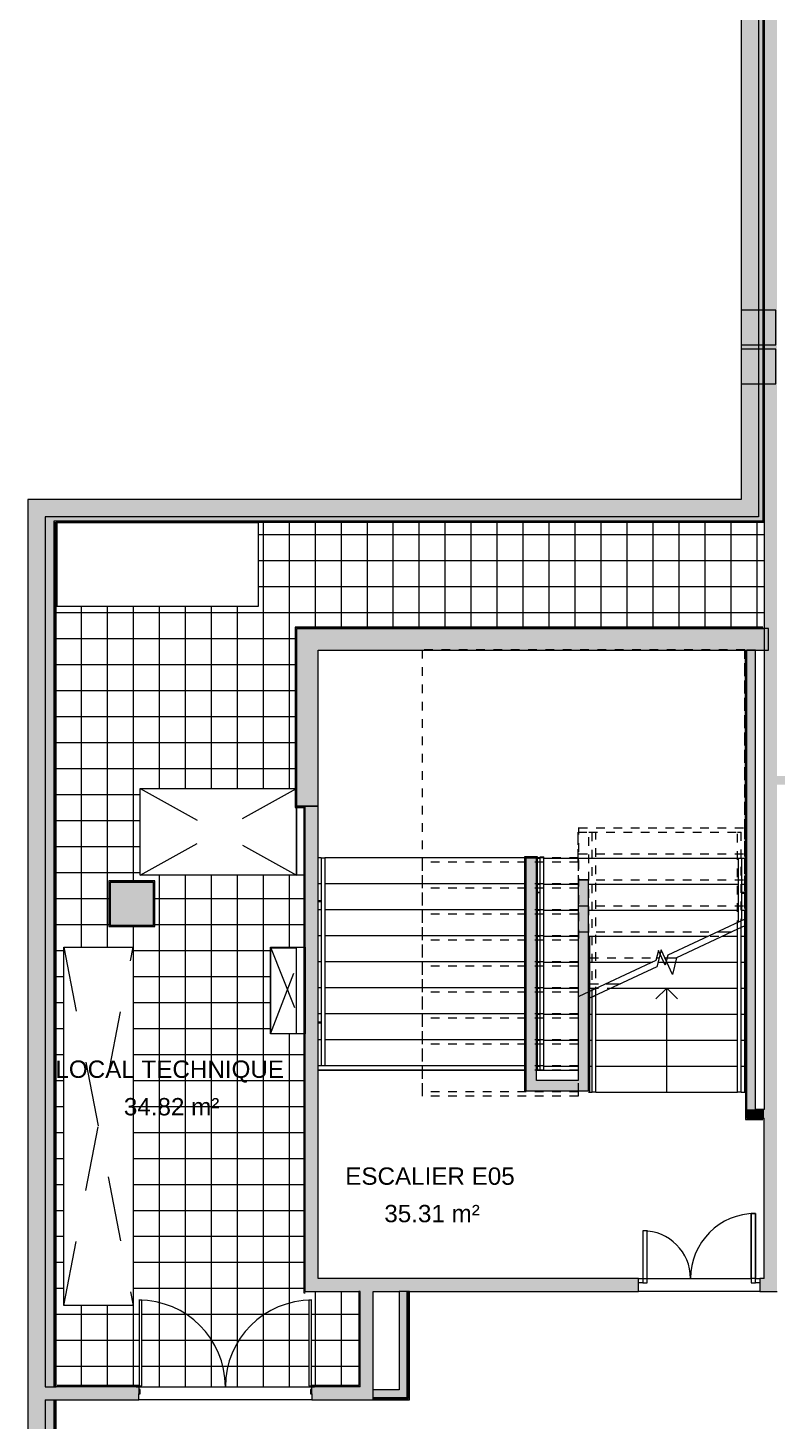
# Model space of a CAD drawing. Header units: metres. Extents: x -227.9 to -140, y 38 to 92.1.
# Drawn here: x -227.72 to -219.07, y 51.87 to 67.95 of the extents above; entities that cross this region are included whole.
import ezdxf

# ---------------------------------------------------------------- set-up
doc = ezdxf.new("R2010")
doc.units = ezdxf.units.M
for name, pattern in [('JIS_02_0.7', [1.35, 0.75, -0.6]), ('Overhead', [0.003969, 0.002381, -0.001587]), ('Overhead_2_', [0.003969, 0.002381, -0.001587])]:
    doc.linetypes.add(name, pattern=pattern)
for name, color, linetype, lineweight in [('A-AREA-IDEN', 7, 'Continuous', 9), ('A-DETL-THIN', 7, 'Continuous', 5), ('A-DOOR', 7, 'Continuous', 5), ('A-FLOR', 7, 'Continuous', 5), ('A-FLOR-HRAL', 7, 'Continuous', 5), ('A-FLOR-HRAL-MBND', 7, 'Overhead', 5), ('A-FLOR-PATT', 7, 'Continuous', 5), ('A-WALL', 7, 'Continuous', 5), ('A-WALL-PATT', 7, 'Continuous', 13), ('I-WALL', 7, 'Continuous', 5), ('S-COLS', 7, 'Continuous', 5), ('S-STRS', 7, 'Continuous', 5), ('S-STRS-ANNO', 7, 'Continuous', 5), ('S-STRS-MBND', 7, 'Overhead', 5)]:
    doc.layers.add(name, color=color, linetype=linetype, lineweight=lineweight)
doc.layers.add('A-DETL', color=94, linetype='Continuous', lineweight=5, true_color=0x00a600)
doc.layers.add('A-DETL-MBND', color=9, linetype='Continuous', lineweight=5, true_color=0xc0c0c0)
doc.styles.add('Arial_1', font='arial.ttf', dxfattribs={"height": 0.2})

msp = doc.modelspace()

# ---------------------------------------------------------------- hatches: boundary and pattern name
at = {"layer": 'A-WALL', "true_color": 0xaaaaaa}
for points in [[(-219.486, 62.504), (-219.286, 62.504), (-219.286, 89.74), (-219.486, 89.74), (-219.486, 62.785)], [(-219.236, 62.304), (-219.236, 89.74), (-219.286, 89.74), (-219.286, 62.304)], [(-219.223, 62.254), (-219.223, 89.74), (-219.236, 89.74), (-219.236, 62.254)], [(-220.253, 62.304), (-219.286, 62.304), (-219.286, 62.504), (-227.719, 62.504), (-227.719, 62.304), (-221.898, 62.304)], [(-227.519, 40.47), (-227.519, 62.304), (-227.719, 62.304), (-227.719, 40.47)], [(-220.253, 62.254), (-219.236, 62.254), (-219.236, 62.304), (-227.519, 62.304), (-227.519, 62.254), (-221.898, 62.254)], [(-219.223, 62.241), (-219.223, 62.254), (-227.419, 62.254), (-227.419, 62.241), (-220.253, 62.241)]]:
    msp.add_hatch(color=253, dxfattribs=at).paths.add_polyline_path(points)
h = msp.add_hatch(color=253, dxfattribs=at)
h.paths.add_polyline_path([(-227.419, 40.47), (-227.419, 50.014), (-227.519, 50.014), (-227.519, 40.47)])
h.paths.add_polyline_path([(-227.419, 50.114), (-227.419, 52.114), (-227.519, 52.114), (-227.519, 50.114)])
h.paths.add_polyline_path([(-227.419, 52.264), (-227.419, 62.254), (-227.519, 62.254), (-227.519, 52.264)])
h = msp.add_hatch(color=253, dxfattribs=at)
h.paths.add_polyline_path([(-227.406, 40.47), (-227.406, 49.964), (-227.419, 49.964), (-227.419, 40.47)])
h.paths.add_polyline_path([(-227.419, 50.114), (-227.406, 50.114), (-227.406, 52.114), (-227.419, 52.114), (-227.419, 52.069)])
h.paths.add_polyline_path([(-227.406, 52.264), (-227.406, 62.241), (-227.419, 62.241), (-227.419, 52.264)])
h = msp.add_hatch(color=253, dxfattribs=at)
h.paths.add_polyline_path([(-227.393, 40.47), (-227.393, 49.951), (-227.406, 49.951), (-227.406, 40.47)])
h.paths.add_polyline_path([(-227.406, 50.114), (-227.393, 50.114), (-227.393, 52.114), (-227.406, 52.114), (-227.406, 52.069)])
h.paths.add_polyline_path([(-227.393, 52.264), (-227.393, 62.241), (-227.406, 62.241), (-227.406, 52.264)])
at = {"layer": 'A-WALL-PATT', "lineweight": 5, "true_color": 0xaaaaaa}
for points in [[(-219.219, 61.014), (-219.219, 61.028), (-224.633, 61.028), (-224.633, 61.014), (-220.253, 61.014)], [(-224.633, 58.95), (-224.619, 58.95), (-224.619, 61.014), (-224.633, 61.014), (-224.633, 60.642)], [(-224.619, 58.964), (-224.369, 58.964), (-224.369, 61.014), (-224.619, 61.014), (-224.619, 60.642)], [(-219.169, 60.764), (-219.169, 61.014), (-224.369, 61.014), (-224.369, 60.764), (-220.253, 60.764)], [(-224.619, 58.95), (-224.519, 58.95), (-224.519, 58.964), (-224.619, 58.964)], [(-224.519, 53.35), (-224.519, 58.95), (-224.533, 58.949), (-224.533, 53.35)], [(-226.783, 58.089), (-226.255, 58.089), (-226.255, 58.103), (-226.783, 58.103)], [(-226.769, 57.575), (-226.769, 58.089), (-226.783, 58.089), (-226.783, 57.575)], [(-226.255, 57.575), (-226.255, 58.089), (-226.269, 58.089), (-226.269, 57.575)], [(-226.269, 57.575), (-226.269, 57.589), (-226.769, 57.589), (-226.769, 57.575)], [(-223.884, 52.278), (-223.884, 53.364), (-223.898, 53.364), (-223.898, 52.278)]]:
    msp.add_hatch(color=253, dxfattribs=at).paths.add_polyline_path(points)
h = msp.add_hatch(color=253, dxfattribs=at)
h.paths.add_polyline_path([(-227.379, 52.264), (-226.469, 52.264), (-226.469, 52.276), (-226.44, 52.276), (-226.44, 52.278), (-227.379, 52.278)])
h.paths.add_polyline_path([(-223.884, 52.264), (-223.884, 52.278), (-224.438, 52.278), (-224.438, 52.276), (-224.409, 52.276), (-224.409, 52.264), (-224.365, 52.264)])
at = {"layer": 'I-WALL', "true_color": 0xaaaaaa}
for points in [[(-219.069, 53.514), (-219.069, 71.664), (-219.219, 71.664), (-219.219, 53.514)], [(-219.233, 61.028), (-219.234, 61.029), (-220.253, 61.028)], [(-224.634, 58.95), (-224.633, 58.95), (-224.634, 60.642)], [(-219.419, 55.464), (-219.319, 55.464), (-219.319, 60.764), (-219.419, 60.764), (-219.419, 56.355)], [(-224.519, 53.514), (-224.369, 53.514), (-224.369, 58.964), (-224.519, 58.964), (-224.519, 54.212)], [(-221.849, 58.364), (-221.849, 58.379), (-221.984, 58.379), (-221.984, 58.364), (-221.898, 58.364)], [(-221.834, 55.933), (-221.834, 58.379), (-221.849, 58.379), (-221.849, 55.933)], [(-221.969, 55.679), (-221.969, 58.364), (-221.984, 58.364), (-221.984, 55.679)], [(-221.849, 55.679), (-221.849, 58.364), (-221.969, 58.364), (-221.969, 55.679), (-221.898, 55.679)], [(-221.365, 55.679), (-221.245, 55.679), (-221.245, 58.114), (-221.365, 58.114), (-221.365, 55.799)], [(-226.784, 57.575), (-226.783, 57.575), (-226.784, 57.963)], [(-226.255, 57.575), (-226.254, 57.575), (-226.255, 57.963)], [(-221.23, 55.664), (-221.23, 57.459), (-221.245, 57.459), (-221.245, 55.664)], [(-219.419, 55.349), (-219.419, 57.459), (-219.434, 57.459), (-219.434, 55.349)], [(-221.365, 55.679), (-221.365, 55.799), (-221.849, 55.799), (-221.849, 55.679)], [(-219.219, 55.364), (-219.219, 55.464), (-219.419, 55.464), (-219.419, 55.364)], [(-219.234, 55.349), (-219.219, 55.349), (-219.219, 55.364), (-219.419, 55.364), (-219.419, 55.349)], [(-223.884, 53.364), (-223.244, 53.364), (-223.244, 53.514), (-224.519, 53.514), (-224.519, 53.364), (-223.898, 53.364)], [(-223.734, 52.264), (-223.734, 53.364), (-223.884, 53.364), (-223.884, 52.264)], [(-223.341, 52.14), (-223.341, 53.364), (-223.431, 53.364), (-223.431, 52.14)], [(-223.328, 52.127), (-223.328, 53.364), (-223.341, 53.364), (-223.341, 52.127)], [(-223.315, 52.114), (-223.315, 53.364), (-223.328, 53.364), (-223.328, 52.114)], [(-223.899, 52.279), (-223.898, 52.279), (-223.899, 53.14)], [(-223.543, 52.14), (-223.431, 52.14), (-223.431, 52.23), (-223.734, 52.23), (-223.734, 52.14)], [(-223.341, 52.127), (-223.341, 52.14), (-223.734, 52.14), (-223.734, 52.127), (-223.431, 52.127)], [(-223.734, 52.114), (-223.328, 52.114), (-223.328, 52.127), (-223.734, 52.127)]]:
    msp.add_hatch(color=253, dxfattribs=at).paths.add_polyline_path(points)
h = msp.add_hatch(color=253, dxfattribs=at)
h.paths.add_polyline_path([(-217.069, 59.214), (-217.069, 59.314), (-217.268, 59.314), (-217.268, 59.214)])
h.paths.add_polyline_path([(-218.868, 59.214), (-218.868, 59.314), (-219.069, 59.314), (-219.069, 59.214)])
h = msp.add_hatch(color=253, dxfattribs=at)
h.paths.add_polyline_path([(-219.269, 53.364), (-219.069, 53.364), (-219.069, 53.514), (-219.269, 53.514)])
h.paths.add_polyline_path([(-220.669, 53.364), (-220.669, 53.514), (-223.244, 53.514), (-223.244, 53.364), (-221.898, 53.364)])
h = msp.add_hatch(color=253, dxfattribs=at)
h.paths.add_polyline_path([(-223.734, 52.114), (-223.734, 52.264), (-224.439, 52.264), (-224.439, 52.114), (-224.365, 52.114)])
h.paths.add_polyline_path([(-227.406, 52.114), (-226.439, 52.114), (-226.439, 52.264), (-227.519, 52.264), (-227.519, 52.114), (-227.419, 52.114)])
h = msp.add_hatch(color=253, dxfattribs=at)
h.paths.add_polyline_path([(-224.438, 52.276), (-224.438, 52.278), (-224.439, 52.279), (-224.438, 52.276)])
h.paths.add_polyline_path([(-226.439, 52.276), (-226.439, 52.279), (-226.44, 52.278), (-226.44, 52.276)])
at = {"layer": 'S-COLS', "true_color": 0x808080}
for points in [[(-219.086, 64.289), (-219.086, 64.689), (-219.486, 64.689), (-219.486, 64.289)], [(-219.086, 63.839), (-219.086, 64.239), (-219.486, 64.239), (-219.486, 63.839)], [(-226.269, 57.589), (-226.269, 58.089), (-226.769, 58.089), (-226.769, 57.589)]]:
    msp.add_hatch(color=8, dxfattribs=at).paths.add_polyline_path(points)

# ---------------------------------------------------------------- linework, layer by layer
at = {"layer": 'A-DETL', "color": 7, "linetype": 'JIS_02_0.7'}
for p, q in [((-226.422, 59.168), (-224.619, 58.168)), ((-226.422, 58.168), (-224.619, 59.168)), ((-227.305, 57.336), (-226.505, 53.203)), ((-227.305, 53.203), (-226.505, 57.336)), ((-224.919, 56.336), (-224.534, 57.336)), ((-224.919, 57.336), (-224.519, 56.336))]:
    msp.add_line(p, q, dxfattribs=at)
at = {"layer": 'A-DETL-MBND', "lineweight": 9}
for p, q in [((-224.619, 58.168), (-224.619, 58.949)), ((-224.619, 56.336), (-224.619, 57.336)), ((-224.369, 55.918), (-221.984, 55.918)), ((-221.849, 55.918), (-221.365, 55.918)), ((-219.443, 55.918), (-219.434, 55.918))]:
    msp.add_line(p, q, dxfattribs=at)
at = {"layer": 'A-DETL-MBND'}
for p, q in [((-224.619, 58.169), (-226.422, 58.169)), ((-224.913, 56.336), (-224.913, 57.329)), ((-224.913, 57.329), (-224.619, 57.329))]:
    msp.add_line(p, q, dxfattribs=at)
at = {"layer": 'A-DETL-THIN'}
for p, q in [((-226.422, 59.168), (-224.619, 59.168)), ((-226.422, 58.168), (-226.422, 59.168)), ((-224.619, 59.168), (-224.619, 58.168)), ((-224.619, 58.168), (-226.422, 58.168)), ((-227.305, 57.336), (-226.505, 57.336)), ((-227.305, 53.203), (-227.305, 57.336)), ((-226.505, 57.336), (-226.505, 53.203)), ((-224.919, 57.336), (-224.519, 57.336)), ((-224.919, 56.336), (-224.919, 57.336)), ((-224.519, 57.336), (-224.519, 56.336)), ((-224.519, 56.336), (-224.919, 56.336)), ((-226.505, 53.203), (-227.305, 53.203))]:
    msp.add_line(p, q, dxfattribs=at)
at = {"layer": 'A-DOOR', "color": 9, "true_color": 0xc0c0c0}
for p, q in [((-219.369, 54.264), (-219.369, 53.464)), ((-219.319, 54.264), (-219.369, 54.264)), ((-219.369, 54.264), (-219.319, 54.264)), ((-219.369, 53.514), (-219.369, 54.264)), ((-219.319, 53.464), (-219.319, 54.264)), ((-219.319, 54.264), (-219.319, 53.514)), ((-220.569, 54.064), (-220.619, 54.064)), ((-220.619, 54.064), (-220.619, 53.464)), ((-220.619, 54.064), (-220.619, 53.514)), ((-220.569, 54.064), (-220.619, 54.064)), ((-220.569, 53.464), (-220.569, 54.064)), ((-220.569, 53.514), (-220.569, 54.064)), ((-220.669, 53.464), (-220.669, 53.514)), ((-220.669, 53.514), (-220.619, 53.514)), ((-220.619, 53.464), (-220.669, 53.464)), ((-220.619, 53.514), (-220.619, 53.464)), ((-220.619, 53.514), (-220.569, 53.514)), ((-220.619, 53.464), (-220.569, 53.464)), ((-219.319, 53.514), (-219.369, 53.514)), ((-219.369, 53.464), (-219.319, 53.464)), ((-219.319, 53.464), (-219.319, 53.514)), ((-219.319, 53.514), (-219.269, 53.514)), ((-219.269, 53.464), (-219.319, 53.464)), ((-219.269, 53.514), (-219.269, 53.464)), ((-226.434, 53.264), (-226.434, 52.276)), ((-226.402, 53.264), (-226.434, 53.264)), ((-226.402, 52.276), (-226.402, 53.264)), ((-224.444, 53.264), (-224.477, 53.264)), ((-224.477, 53.264), (-224.477, 52.276)), ((-224.444, 52.276), (-224.444, 53.264)), ((-226.469, 52.276), (-226.469, 52.264)), ((-226.434, 52.276), (-226.469, 52.276)), ((-226.469, 52.264), (-226.439, 52.264)), ((-226.439, 52.264), (-226.439, 52.181)), ((-226.434, 52.276), (-226.402, 52.276)), ((-226.434, 52.234), (-226.434, 52.276)), ((-224.477, 52.276), (-224.444, 52.276)), ((-224.409, 52.276), (-224.444, 52.276)), ((-224.444, 52.276), (-224.444, 52.234)), ((-224.439, 52.181), (-224.439, 52.264)), ((-224.439, 52.264), (-224.409, 52.264)), ((-224.409, 52.264), (-224.409, 52.276)), ((-226.439, 52.181), (-226.422, 52.181)), ((-226.422, 52.234), (-226.434, 52.234)), ((-226.422, 52.181), (-226.422, 52.234)), ((-224.457, 52.234), (-224.457, 52.181)), ((-224.444, 52.234), (-224.457, 52.234)), ((-224.457, 52.181), (-224.439, 52.181))]:
    msp.add_line(p, q, dxfattribs=at)
at = {"layer": 'A-DOOR'}
for p, q in [((-226.434, 53.264), (-226.434, 52.276)), ((-226.402, 53.264), (-226.434, 53.264)), ((-226.402, 52.276), (-226.402, 53.264)), ((-224.477, 53.264), (-224.477, 52.276)), ((-224.444, 53.264), (-224.477, 53.264)), ((-224.444, 52.276), (-224.444, 53.264)), ((-226.434, 52.276), (-226.402, 52.276)), ((-224.477, 52.276), (-224.444, 52.276))]:
    msp.add_line(p, q, dxfattribs=at)
at = {"layer": 'A-DOOR', "color": 9, "true_color": 0xc0c0c0}
for centre, radius, start, end in [((-219.319, 53.514), 0.75, 90, 180), ((-220.619, 53.514), 0.55, 0, 90)]:
    msp.add_arc(centre, radius, start, end, dxfattribs=at)
at = {"layer": 'A-DOOR'}
for centre, start, end in [((-226.439, 52.264), 360, 90), ((-224.439, 52.264), 90, 180)]:
    msp.add_arc(centre, 1, start, end, dxfattribs=at)
at = {"layer": 'A-FLOR', "lineweight": 9}
for p, q in [((-227.382, 62.24), (-225.06, 62.24)), ((-227.382, 61.269), (-227.382, 62.24))]:
    msp.add_line(p, q, dxfattribs=at)
at = {"layer": 'A-FLOR'}
for p, q in [((-225.06, 62.241), (-225.06, 61.269)), ((-219.219, 62.241), (-219.223, 62.241)), ((-225.06, 61.269), (-227.393, 61.269)), ((-226.422, 58.168), (-226.422, 59.168)), ((-226.422, 59.168), (-224.634, 59.168)), ((-224.534, 58.168), (-226.422, 58.168)), ((-227.305, 53.203), (-227.305, 57.336)), ((-227.305, 57.336), (-226.505, 57.336)), ((-226.505, 57.336), (-226.505, 53.203)), ((-224.919, 56.336), (-224.919, 57.336)), ((-224.919, 57.336), (-224.534, 57.336)), ((-224.534, 56.336), (-224.919, 56.336)), ((-226.505, 53.203), (-227.305, 53.203)), ((-224.439, 52.114), (-226.439, 52.114))]:
    msp.add_line(p, q, dxfattribs=at)
at = {"layer": 'A-FLOR-HRAL', "color": 9, "true_color": 0xc0c0c0}
for p, q in [((-224.332, 58.368), (-224.292, 58.368)), ((-224.332, 58.368), (-224.332, 55.968)), ((-224.292, 58.368), (-224.292, 55.968)), ((-221.804, 58.379), (-221.764, 58.379)), ((-221.804, 58.364), (-221.804, 58.379)), ((-221.764, 58.364), (-221.764, 58.379)), ((-221.804, 55.918), (-221.804, 58.364)), ((-221.764, 55.918), (-221.764, 58.364)), ((-219.517, 58.364), (-219.477, 58.364)), ((-219.517, 57.625), (-219.517, 58.364)), ((-219.477, 57.644), (-219.477, 58.364)), ((-219.486, 57.563), (-219.526, 57.544)), ((-219.526, 55.664), (-219.526, 57.544)), ((-219.486, 55.664), (-219.486, 57.563)), ((-221.163, 56.781), (-221.203, 56.762)), ((-221.203, 55.664), (-221.203, 56.762)), ((-221.163, 55.664), (-221.163, 56.781)), ((-224.292, 55.968), (-224.332, 55.968)), ((-221.163, 55.664), (-221.203, 55.664)), ((-219.486, 55.664), (-219.526, 55.664))]:
    msp.add_line(p, q, dxfattribs=at)
at = {"layer": 'A-FLOR-HRAL'}
for p, q in [((-221.834, 57.973), (-221.804, 57.973)), ((-221.804, 57.965), (-221.834, 57.965)), ((-219.437, 57.968), (-219.477, 57.968)), ((-219.477, 57.96), (-219.437, 57.96)), ((-219.437, 57.968), (-219.437, 57.96)), ((-224.332, 57.872), (-224.369, 57.872)), ((-224.369, 57.864), (-224.332, 57.864)), ((-224.332, 56.472), (-224.369, 56.472)), ((-224.369, 56.464), (-224.332, 56.464)), ((-221.834, 56.573), (-221.804, 56.573)), ((-221.804, 56.565), (-221.834, 56.565)), ((-219.437, 56.568), (-219.443, 56.568)), ((-219.443, 56.56), (-219.437, 56.56)), ((-219.437, 56.568), (-219.437, 56.56))]:
    msp.add_line(p, q, dxfattribs=at)
at = {"layer": 'A-FLOR-HRAL-MBND'}
for p, q in [((-221.203, 58.664), (-221.163, 58.664)), ((-221.203, 56.762), (-221.203, 58.664)), ((-221.163, 56.781), (-221.163, 58.664)), ((-219.526, 58.664), (-219.486, 58.664)), ((-219.526, 57.544), (-219.526, 58.664)), ((-219.486, 57.563), (-219.486, 58.664))]:
    msp.add_line(p, q, dxfattribs=at)
at = {"layer": 'A-FLOR-PATT', "color": 9, "linetype": 'Continuous', "true_color": 0xc0c0c0}
for p, q in [((-225, 59.168), (-225, 62.241)), ((-224.7, 59.168), (-224.7, 62.241)), ((-224.4, 61.029), (-224.4, 62.241)), ((-224.1, 61.029), (-224.1, 62.241)), ((-223.8, 61.029), (-223.8, 62.241)), ((-223.5, 61.029), (-223.5, 62.241)), ((-223.2, 61.029), (-223.2, 62.241)), ((-222.9, 61.029), (-222.9, 62.241)), ((-222.6, 61.029), (-222.6, 62.241)), ((-222.3, 61.029), (-222.3, 62.241)), ((-222, 61.029), (-222, 62.241)), ((-221.7, 61.029), (-221.7, 62.241)), ((-221.4, 61.029), (-221.4, 62.241)), ((-221.1, 61.029), (-221.1, 62.241)), ((-220.8, 61.029), (-220.8, 62.241)), ((-220.5, 61.029), (-220.5, 62.241)), ((-220.2, 61.029), (-220.2, 62.241)), ((-219.9, 61.029), (-219.9, 62.241)), ((-219.6, 61.029), (-219.6, 62.241)), ((-219.3, 61.029), (-219.3, 62.241)), ((-225.06, 62.1), (-219.219, 62.1)), ((-225.06, 61.8), (-219.219, 61.8)), ((-225.06, 61.5), (-219.219, 61.5)), ((-227.1, 57.336), (-227.1, 61.269)), ((-226.8, 57.336), (-226.8, 61.269)), ((-226.5, 58.103), (-226.5, 61.269)), ((-226.2, 59.168), (-226.2, 61.269)), ((-225.9, 59.168), (-225.9, 61.269)), ((-225.6, 59.168), (-225.6, 61.269)), ((-225.3, 59.168), (-225.3, 61.269)), ((-227.393, 61.2), (-219.219, 61.2)), ((-227.393, 60.9), (-224.633, 60.9)), ((-227.393, 60.6), (-224.633, 60.6)), ((-227.393, 60.3), (-224.634, 60.3)), ((-227.393, 60), (-224.634, 60)), ((-227.393, 59.7), (-224.634, 59.7)), ((-227.393, 59.4), (-224.634, 59.4)), ((-227.393, 59.1), (-226.422, 59.1)), ((-227.393, 58.8), (-226.422, 58.8)), ((-227.393, 58.5), (-226.422, 58.5)), ((-227.393, 58.2), (-226.422, 58.2)), ((-226.2, 52.264), (-226.2, 58.168)), ((-225.9, 52.264), (-225.9, 58.168)), ((-225.6, 52.264), (-225.6, 58.168)), ((-225.3, 52.264), (-225.3, 58.168)), ((-225, 52.264), (-225, 58.168)), ((-224.7, 57.336), (-224.7, 58.168)), ((-227.393, 57.9), (-226.784, 57.9)), ((-226.255, 57.9), (-224.534, 57.9)), ((-227.393, 57.6), (-226.784, 57.6)), ((-226.5, 52.278), (-226.5, 57.574)), ((-226.255, 57.6), (-224.534, 57.6)), ((-227.393, 57.3), (-227.305, 57.3)), ((-226.505, 57.3), (-224.919, 57.3)), ((-227.393, 57), (-227.305, 57)), ((-226.505, 57), (-224.919, 57)), ((-227.393, 56.7), (-227.305, 56.7)), ((-226.505, 56.7), (-224.919, 56.7)), ((-227.393, 56.4), (-227.305, 56.4)), ((-226.505, 56.4), (-224.919, 56.4)), ((-224.7, 52.264), (-224.7, 56.336)), ((-227.393, 56.1), (-227.305, 56.1)), ((-226.505, 56.1), (-224.534, 56.1)), ((-227.393, 55.8), (-227.305, 55.8)), ((-226.505, 55.8), (-224.534, 55.8)), ((-227.393, 55.5), (-227.305, 55.5)), ((-226.505, 55.5), (-224.534, 55.5)), ((-227.393, 55.2), (-227.305, 55.2)), ((-226.505, 55.2), (-224.534, 55.2)), ((-227.393, 54.9), (-227.305, 54.9)), ((-226.505, 54.9), (-224.534, 54.9)), ((-227.393, 54.6), (-227.305, 54.6)), ((-226.505, 54.6), (-224.534, 54.6)), ((-227.393, 54.3), (-227.305, 54.3)), ((-226.505, 54.3), (-224.534, 54.3)), ((-227.393, 54), (-227.305, 54)), ((-226.505, 54), (-224.534, 54)), ((-227.393, 53.7), (-227.305, 53.7)), ((-226.505, 53.7), (-224.534, 53.7)), ((-227.393, 53.4), (-227.305, 53.4)), ((-226.505, 53.4), (-224.534, 53.4)), ((-224.4, 52.279), (-224.4, 53.364)), ((-224.1, 52.279), (-224.1, 53.364)), ((-227.393, 53.1), (-226.434, 53.1)), ((-227.1, 52.278), (-227.1, 53.203)), ((-226.8, 52.278), (-226.8, 53.203)), ((-226.402, 53.1), (-224.477, 53.1)), ((-224.444, 53.1), (-223.899, 53.1)), ((-227.393, 52.8), (-226.434, 52.8)), ((-226.402, 52.8), (-224.477, 52.8)), ((-224.444, 52.8), (-223.899, 52.8)), ((-227.393, 52.5), (-226.434, 52.5)), ((-226.402, 52.5), (-224.477, 52.5)), ((-224.444, 52.5), (-223.899, 52.5))]:
    msp.add_line(p, q, dxfattribs=at)
at = {"layer": 'A-WALL', "lineweight": 13}
for p, q in [((-219.486, 89.74), (-219.486, 62.504)), ((-219.223, 62.241), (-219.223, 89.74)), ((-227.719, 62.504), (-227.719, 40.47)), ((-219.486, 62.504), (-227.719, 62.504)), ((-227.393, 52.264), (-227.393, 62.241)), ((-227.393, 62.241), (-219.223, 62.241)), ((-227.393, 50.114), (-227.393, 52.114))]:
    msp.add_line(p, q, dxfattribs=at)
at = {"layer": 'A-WALL'}
for p, q in [((-219.286, 89.74), (-219.286, 62.304)), ((-219.236, 89.74), (-219.236, 62.254)), ((-227.519, 62.304), (-227.519, 52.264)), ((-219.286, 62.304), (-227.519, 62.304)), ((-227.419, 62.254), (-227.419, 52.264)), ((-219.236, 62.254), (-227.419, 62.254)), ((-227.406, 62.241), (-227.406, 52.264)), ((-219.233, 61.028), (-224.634, 61.028)), ((-224.633, 61.029), (-224.633, 58.949)), ((-224.634, 58.95), (-224.533, 58.95)), ((-224.533, 58.95), (-224.533, 53.349)), ((-221.849, 58.364), (-221.969, 58.364)), ((-226.254, 58.103), (-226.784, 58.103)), ((-226.783, 58.104), (-226.783, 57.574)), ((-226.255, 57.574), (-226.255, 58.104)), ((-226.784, 57.575), (-226.254, 57.575)), ((-221.245, 55.679), (-221.245, 57.459)), ((-221.365, 55.679), (-221.245, 55.679)), ((-220.669, 53.514), (-223.244, 53.514)), ((-219.234, 53.514), (-219.269, 53.514)), ((-223.912, 53.364), (-223.899, 53.364)), ((-223.884, 53.364), (-223.898, 53.364)), ((-223.898, 53.35), (-223.898, 52.278)), ((-223.315, 53.364), (-223.431, 53.364)), ((-223.341, 52.14), (-223.341, 53.364)), ((-223.328, 52.127), (-223.328, 53.364)), ((-227.519, 52.264), (-227.393, 52.264)), ((-226.44, 52.278), (-227.379, 52.278)), ((-226.469, 52.264), (-227.378, 52.264)), ((-226.44, 52.276), (-226.44, 52.278)), ((-224.438, 52.278), (-224.438, 52.276)), ((-223.898, 52.278), (-224.438, 52.278)), ((-223.884, 52.264), (-224.409, 52.264)), ((-227.519, 52.114), (-227.519, 50.114)), ((-227.519, 52.114), (-227.393, 52.114)), ((-227.419, 52.114), (-227.419, 50.114)), ((-227.406, 52.114), (-227.406, 50.114)), ((-223.734, 52.114), (-223.734, 52.23)), ((-223.734, 52.14), (-223.341, 52.14)), ((-223.734, 52.127), (-223.328, 52.127))]:
    msp.add_line(p, q, dxfattribs=at)
at = {"layer": 'A-WALL', "lineweight": 15}
for p, q in [((-224.369, 61.014), (-224.619, 61.014)), ((-224.619, 61.014), (-224.619, 58.964)), ((-219.169, 61.014), (-224.369, 61.014)), ((-219.169, 60.764), (-219.169, 61.014)), ((-224.369, 58.964), (-224.369, 60.764)), ((-224.369, 60.764), (-219.169, 60.764)), ((-224.619, 58.964), (-224.369, 58.964))]:
    msp.add_line(p, q, dxfattribs=at)
at = {"layer": 'I-WALL', "lineweight": 13}
for p, q in [((-219.219, 71.664), (-219.219, 55.464)), ((-219.234, 61.029), (-224.634, 61.029)), ((-224.634, 61.029), (-224.634, 58.949)), ((-224.619, 61.014), (-219.219, 61.014)), ((-224.619, 58.964), (-224.619, 61.014)), ((-219.319, 60.764), (-219.419, 60.764)), ((-219.419, 55.364), (-219.419, 60.764)), ((-219.319, 55.464), (-219.319, 60.764)), ((-224.634, 58.949), (-224.534, 58.949)), ((-224.519, 58.964), (-224.619, 58.964)), ((-224.534, 58.949), (-224.534, 53.349)), ((-224.369, 58.964), (-224.519, 58.964)), ((-224.519, 53.364), (-224.519, 58.964)), ((-224.369, 53.514), (-224.369, 58.964)), ((-221.834, 58.379), (-221.984, 58.379)), ((-221.984, 58.379), (-221.984, 55.679)), ((-221.849, 58.379), (-221.849, 55.933)), ((-221.849, 55.799), (-221.849, 58.379)), ((-221.834, 55.933), (-221.834, 58.379)), ((-221.969, 55.679), (-221.969, 58.364)), ((-221.969, 58.364), (-221.969, 55.679)), ((-226.254, 58.104), (-226.784, 58.104)), ((-226.784, 58.104), (-226.784, 57.574)), ((-226.769, 58.089), (-226.269, 58.089)), ((-226.769, 57.589), (-226.769, 58.089)), ((-226.269, 58.089), (-226.269, 57.589)), ((-226.254, 57.574), (-226.254, 58.104)), ((-221.245, 58.114), (-221.365, 58.114)), ((-221.365, 58.114), (-221.365, 55.799)), ((-221.245, 57.459), (-221.245, 58.114)), ((-226.784, 57.574), (-226.254, 57.574)), ((-226.269, 57.589), (-226.769, 57.589)), ((-221.23, 57.459), (-221.245, 57.459)), ((-221.23, 55.664), (-221.23, 57.459)), ((-219.434, 57.459), (-219.434, 55.349)), ((-219.419, 57.459), (-219.434, 57.459)), ((-221.849, 55.933), (-221.834, 55.933)), ((-221.365, 55.799), (-221.849, 55.799)), ((-221.969, 55.679), (-221.365, 55.679)), ((-221.245, 55.664), (-221.23, 55.664)), ((-219.434, 55.349), (-219.234, 55.349)), ((-219.419, 55.364), (-219.219, 55.364)), ((-219.219, 55.464), (-219.319, 55.464)), ((-219.219, 53.514), (-219.219, 55.364)), ((-223.244, 53.514), (-224.369, 53.514)), ((-220.669, 53.364), (-220.669, 53.514)), ((-219.269, 53.514), (-219.269, 53.364)), ((-219.219, 53.514), (-219.234, 53.514)), ((-224.534, 53.349), (-224.519, 53.349)), ((-224.519, 53.364), (-223.912, 53.364)), ((-223.899, 53.349), (-223.899, 52.279)), ((-223.884, 52.264), (-223.884, 53.364)), ((-223.734, 53.364), (-223.431, 53.364)), ((-223.734, 52.23), (-223.734, 53.364)), ((-223.431, 53.364), (-223.431, 52.23)), ((-223.315, 53.364), (-220.669, 53.364)), ((-223.315, 52.114), (-223.315, 53.364)), ((-219.269, 53.364), (-219.069, 53.364)), ((-227.378, 52.264), (-227.393, 52.264)), ((-226.439, 52.279), (-227.378, 52.279)), ((-226.439, 52.276), (-226.439, 52.279)), ((-223.899, 52.279), (-224.439, 52.279)), ((-224.439, 52.279), (-224.439, 52.276)), ((-227.393, 52.114), (-226.439, 52.114)), ((-226.439, 52.114), (-226.439, 52.181)), ((-224.439, 52.181), (-224.439, 52.114)), ((-224.439, 52.114), (-223.315, 52.114)), ((-223.431, 52.23), (-223.734, 52.23))]:
    msp.add_line(p, q, dxfattribs=at)
at = {"layer": 'I-WALL'}
for p, q in [((-221.834, 55.933), (-221.834, 55.918)), ((-220.669, 53.514), (-220.619, 53.514)), ((-220.569, 53.514), (-219.369, 53.514)), ((-219.319, 53.514), (-219.269, 53.514)), ((-219.269, 53.364), (-220.669, 53.364)), ((-226.434, 52.264), (-224.444, 52.264)), ((-224.439, 52.114), (-226.439, 52.114))]:
    msp.add_line(p, q, dxfattribs=at)
at = {"layer": 'S-COLS', "lineweight": 9}
for p, q in [((-219.086, 64.689), (-219.486, 64.689)), ((-219.486, 64.689), (-219.486, 64.289)), ((-219.086, 64.289), (-219.086, 64.689)), ((-219.486, 64.289), (-219.086, 64.289)), ((-219.086, 64.239), (-219.486, 64.239)), ((-219.486, 64.239), (-219.486, 63.839)), ((-219.086, 63.839), (-219.086, 64.239)), ((-219.486, 63.839), (-219.086, 63.839)), ((-226.269, 58.089), (-226.769, 58.089)), ((-226.769, 58.089), (-226.769, 57.589)), ((-226.269, 57.589), (-226.269, 58.089)), ((-226.769, 57.589), (-226.269, 57.589))]:
    msp.add_line(p, q, dxfattribs=at)
at = {"layer": 'S-STRS'}
for p, q in [((-219.434, 58.364), (-219.434, 60.764)), ((-224.332, 58.368), (-224.369, 58.368)), ((-221.984, 58.368), (-224.292, 58.368)), ((-221.834, 58.364), (-221.804, 58.364)), ((-221.764, 58.364), (-219.517, 58.364)), ((-219.477, 58.364), (-219.434, 58.364)), ((-219.434, 58.064), (-219.434, 58.364)), ((-224.332, 58.068), (-224.369, 58.068)), ((-221.984, 58.068), (-224.292, 58.068)), ((-221.834, 58.064), (-221.804, 58.064)), ((-221.764, 58.064), (-221.365, 58.064)), ((-221.245, 58.064), (-219.517, 58.064)), ((-219.477, 58.064), (-219.434, 58.064)), ((-219.434, 57.764), (-219.434, 58.064)), ((-224.332, 57.768), (-224.369, 57.768)), ((-221.984, 57.768), (-224.292, 57.768)), ((-221.834, 57.764), (-221.804, 57.764)), ((-221.764, 57.764), (-221.365, 57.764)), ((-221.245, 57.764), (-219.517, 57.764)), ((-219.477, 57.764), (-219.434, 57.764)), ((-219.434, 57.464), (-219.434, 57.764)), ((-219.443, 57.464), (-219.443, 57.583)), ((-224.332, 57.468), (-224.369, 57.468)), ((-221.984, 57.468), (-224.292, 57.468)), ((-221.834, 57.464), (-221.804, 57.464)), ((-221.764, 57.464), (-221.365, 57.464)), ((-221.245, 57.464), (-219.864, 57.464)), ((-219.7, 57.464), (-219.526, 57.464)), ((-219.486, 57.464), (-219.443, 57.464)), ((-219.443, 57.164), (-219.443, 57.464)), ((-219.443, 57.464), (-219.434, 57.464)), ((-219.434, 57.459), (-219.434, 57.464)), ((-224.332, 57.168), (-224.369, 57.168)), ((-221.984, 57.168), (-224.292, 57.168)), ((-221.834, 57.164), (-221.804, 57.164)), ((-221.764, 57.164), (-221.365, 57.164)), ((-221.23, 57.164), (-220.508, 57.164)), ((-220.444, 57.164), (-220.343, 57.164)), ((-220.243, 57.164), (-219.526, 57.164)), ((-219.486, 57.164), (-219.443, 57.164)), ((-219.443, 56.864), (-219.443, 57.164)), ((-219.443, 57.164), (-219.434, 57.164)), ((-224.332, 56.868), (-224.369, 56.868)), ((-221.984, 56.868), (-224.292, 56.868)), ((-221.834, 56.864), (-221.804, 56.864)), ((-221.764, 56.864), (-221.365, 56.864)), ((-221.23, 56.864), (-221.151, 56.864)), ((-220.987, 56.864), (-219.526, 56.864)), ((-219.486, 56.864), (-219.443, 56.864)), ((-219.443, 56.564), (-219.443, 56.864)), ((-219.443, 56.864), (-219.434, 56.864)), ((-224.332, 56.568), (-224.369, 56.568)), ((-221.984, 56.568), (-224.292, 56.568)), ((-221.834, 56.564), (-221.804, 56.564)), ((-221.764, 56.564), (-221.365, 56.564)), ((-221.23, 56.564), (-221.203, 56.564)), ((-221.163, 56.564), (-219.526, 56.564)), ((-219.486, 56.564), (-219.443, 56.564)), ((-219.443, 56.264), (-219.443, 56.564)), ((-219.437, 56.564), (-219.434, 56.564)), ((-224.332, 56.268), (-224.369, 56.268)), ((-221.984, 56.268), (-224.292, 56.268)), ((-221.834, 56.264), (-221.804, 56.264)), ((-221.764, 56.264), (-221.365, 56.264)), ((-221.23, 56.264), (-221.203, 56.264)), ((-221.163, 56.264), (-219.526, 56.264)), ((-219.486, 56.264), (-219.443, 56.264)), ((-219.443, 55.964), (-219.443, 56.264)), ((-219.443, 56.264), (-219.434, 56.264)), ((-224.332, 55.968), (-224.369, 55.968)), ((-221.984, 55.968), (-224.292, 55.968)), ((-221.834, 55.964), (-221.804, 55.964)), ((-221.764, 55.964), (-221.365, 55.964)), ((-221.23, 55.964), (-221.203, 55.964)), ((-221.163, 55.964), (-219.526, 55.964)), ((-219.486, 55.964), (-219.443, 55.964)), ((-219.443, 55.664), (-219.443, 55.964)), ((-219.443, 55.964), (-219.434, 55.964)), ((-221.23, 55.664), (-221.203, 55.664)), ((-221.163, 55.664), (-219.526, 55.664)), ((-219.486, 55.664), (-219.443, 55.664))]:
    msp.add_line(p, q, dxfattribs=at)
at = {"layer": 'S-STRS', "linetype": 'Overhead'}
for p, q in [((-224.332, 58.368), (-224.369, 58.368)), ((-221.984, 58.368), (-224.292, 58.368)), ((-221.834, 58.364), (-221.804, 58.364)), ((-221.764, 58.364), (-219.517, 58.364)), ((-219.477, 58.364), (-219.434, 58.364)), ((-224.332, 58.068), (-224.369, 58.068)), ((-221.984, 58.068), (-224.292, 58.068)), ((-221.834, 58.064), (-221.804, 58.064)), ((-221.764, 58.064), (-221.365, 58.064)), ((-221.245, 58.064), (-219.517, 58.064)), ((-219.477, 58.064), (-219.434, 58.064)), ((-224.332, 57.768), (-224.369, 57.768)), ((-221.984, 57.768), (-224.292, 57.768)), ((-221.834, 57.764), (-221.804, 57.764)), ((-221.764, 57.764), (-221.365, 57.764)), ((-221.245, 57.764), (-219.517, 57.764)), ((-219.477, 57.764), (-219.434, 57.764)), ((-224.332, 57.468), (-224.369, 57.468)), ((-221.984, 57.468), (-224.292, 57.468)), ((-221.834, 57.464), (-221.804, 57.464)), ((-221.764, 57.464), (-221.365, 57.464)), ((-221.245, 57.464), (-219.864, 57.464)), ((-219.7, 57.464), (-219.526, 57.464)), ((-219.486, 57.464), (-219.443, 57.464)), ((-219.443, 57.464), (-219.434, 57.464)), ((-224.332, 57.168), (-224.369, 57.168)), ((-221.984, 57.168), (-224.292, 57.168)), ((-221.834, 57.164), (-221.804, 57.164)), ((-221.764, 57.164), (-221.365, 57.164)), ((-221.23, 57.164), (-220.508, 57.164)), ((-220.444, 57.164), (-220.343, 57.164)), ((-220.243, 57.164), (-219.526, 57.164)), ((-219.486, 57.164), (-219.443, 57.164)), ((-219.443, 57.164), (-219.434, 57.164)), ((-224.332, 56.868), (-224.369, 56.868)), ((-221.984, 56.868), (-224.292, 56.868)), ((-221.834, 56.864), (-221.804, 56.864)), ((-221.764, 56.864), (-221.365, 56.864)), ((-221.23, 56.864), (-221.151, 56.864)), ((-220.987, 56.864), (-219.526, 56.864)), ((-219.486, 56.864), (-219.443, 56.864)), ((-219.443, 56.864), (-219.434, 56.864)), ((-224.332, 56.568), (-224.369, 56.568)), ((-221.984, 56.568), (-224.292, 56.568)), ((-221.834, 56.564), (-221.804, 56.564)), ((-221.764, 56.564), (-221.365, 56.564)), ((-221.23, 56.564), (-221.203, 56.564)), ((-221.163, 56.564), (-219.526, 56.564)), ((-219.486, 56.564), (-219.443, 56.564)), ((-219.437, 56.564), (-219.434, 56.564)), ((-224.332, 56.268), (-224.369, 56.268)), ((-221.984, 56.268), (-224.292, 56.268)), ((-221.834, 56.264), (-221.804, 56.264)), ((-221.764, 56.264), (-221.365, 56.264)), ((-221.23, 56.264), (-221.203, 56.264)), ((-221.163, 56.264), (-219.526, 56.264)), ((-219.486, 56.264), (-219.443, 56.264)), ((-219.443, 56.264), (-219.434, 56.264)), ((-221.834, 55.964), (-221.804, 55.964)), ((-221.764, 55.964), (-221.365, 55.964)), ((-221.23, 55.964), (-221.203, 55.964)), ((-221.163, 55.964), (-219.526, 55.964)), ((-219.486, 55.964), (-219.443, 55.964)), ((-219.443, 55.964), (-219.434, 55.964)), ((-221.23, 55.664), (-221.203, 55.664)), ((-221.163, 55.664), (-219.526, 55.664)), ((-219.486, 55.664), (-219.443, 55.664))]:
    msp.add_line(p, q, dxfattribs=at)
at = {"layer": 'S-STRS', "lineweight": 9}
for p, q in [((-219.443, 57.583), (-219.443, 57.66)), ((-219.757, 57.514), (-219.593, 57.514)), ((-220.461, 57.214), (-220.432, 57.214)), ((-220.34, 57.214), (-220.231, 57.214)), ((-221.044, 56.914), (-220.879, 56.914)), ((-221.984, 55.918), (-224.369, 55.918))]:
    msp.add_line(p, q, dxfattribs=at)
at = {"layer": 'S-STRS', "linetype": 'Overhead_2_', "lineweight": 9}
for p, q in [((-219.757, 57.514), (-219.593, 57.514)), ((-220.461, 57.214), (-220.432, 57.214)), ((-220.34, 57.214), (-220.231, 57.214)), ((-221.044, 56.914), (-220.879, 56.914))]:
    msp.add_line(p, q, dxfattribs=at)
at = {"layer": 'S-STRS-ANNO'}
for p, q in [((-220.343, 56.864), (-220.468, 56.739)), ((-220.343, 56.564), (-220.343, 56.864)), ((-220.343, 56.864), (-220.218, 56.739)), ((-220.343, 56.264), (-220.343, 56.564)), ((-220.343, 55.964), (-220.343, 56.264)), ((-220.343, 55.664), (-220.343, 55.964))]:
    msp.add_line(p, q, dxfattribs=at)
at = {"layer": 'S-STRS-MBND'}
for p, q in [((-223.167, 60.768), (-223.167, 58.368)), ((-219.443, 60.768), (-223.167, 60.768)), ((-219.443, 58.664), (-219.443, 60.768)), ((-221.367, 58.664), (-221.243, 58.664)), ((-221.367, 58.368), (-221.367, 58.664)), ((-221.243, 58.664), (-219.443, 58.664)), ((-221.243, 57.307), (-221.243, 58.664)), ((-221.243, 58.664), (-219.443, 58.664)), ((-219.443, 57.583), (-219.443, 58.664)), ((-221.367, 58.368), (-223.167, 58.368)), ((-223.167, 58.368), (-223.167, 55.668)), ((-221.367, 58.368), (-223.167, 58.368)), ((-221.367, 58.368), (-221.367, 55.668)), ((-221.243, 58.364), (-219.443, 58.364)), ((-221.243, 58.364), (-219.443, 58.364)), ((-221.367, 58.068), (-223.167, 58.068)), ((-221.367, 58.068), (-223.167, 58.068)), ((-221.243, 58.064), (-219.443, 58.064)), ((-221.243, 58.064), (-219.443, 58.064)), ((-221.367, 57.768), (-223.167, 57.768)), ((-221.367, 57.768), (-223.167, 57.768)), ((-221.243, 57.764), (-219.443, 57.764)), ((-221.243, 57.764), (-219.443, 57.764)), ((-221.367, 57.468), (-223.167, 57.468)), ((-221.367, 57.468), (-223.167, 57.468)), ((-221.243, 57.464), (-219.7, 57.464)), ((-221.243, 57.464), (-219.7, 57.464)), ((-221.367, 57.168), (-223.167, 57.168)), ((-221.367, 57.168), (-223.167, 57.168)), ((-221.23, 57.164), (-220.444, 57.164)), ((-221.23, 57.164), (-220.444, 57.164)), ((-220.343, 57.164), (-220.243, 57.164)), ((-220.343, 57.164), (-220.243, 57.164)), ((-221.367, 56.868), (-223.167, 56.868)), ((-221.367, 56.868), (-223.167, 56.868)), ((-221.23, 56.864), (-220.987, 56.864)), ((-221.23, 56.864), (-220.987, 56.864)), ((-221.367, 56.568), (-223.167, 56.568)), ((-221.367, 56.568), (-223.167, 56.568)), ((-221.367, 56.268), (-223.167, 56.268)), ((-221.367, 56.268), (-223.167, 56.268)), ((-221.367, 55.968), (-223.167, 55.968)), ((-221.367, 55.968), (-223.167, 55.968)), ((-221.367, 55.668), (-223.167, 55.668))]:
    msp.add_line(p, q, dxfattribs=at)
at = {"layer": 'S-STRS-MBND', "linetype": 'Overhead_2_', "lineweight": 9}
for p, q in [((-223.167, 60.768), (-223.167, 58.318)), ((-219.443, 60.768), (-223.167, 60.768)), ((-219.443, 58.714), (-219.443, 60.768)), ((-221.367, 58.714), (-221.357, 58.714)), ((-221.367, 58.318), (-221.367, 58.714)), ((-221.357, 58.714), (-219.443, 58.714)), ((-221.357, 57.438), (-221.357, 58.714)), ((-221.357, 58.714), (-219.443, 58.714)), ((-219.443, 57.66), (-219.443, 58.714)), ((-221.357, 58.414), (-219.443, 58.414)), ((-221.357, 58.414), (-219.443, 58.414)), ((-221.367, 58.318), (-223.167, 58.318)), ((-223.167, 58.318), (-223.167, 55.618)), ((-221.367, 58.318), (-223.167, 58.318)), ((-221.367, 58.318), (-221.367, 55.618)), ((-221.357, 58.114), (-219.443, 58.114)), ((-221.357, 58.114), (-219.443, 58.114)), ((-221.367, 58.018), (-223.167, 58.018)), ((-221.367, 58.018), (-223.167, 58.018)), ((-221.357, 57.814), (-219.443, 57.814)), ((-221.357, 57.814), (-219.443, 57.814)), ((-221.367, 57.718), (-223.167, 57.718)), ((-221.367, 57.718), (-223.167, 57.718)), ((-221.367, 57.418), (-223.167, 57.418)), ((-221.367, 57.418), (-223.167, 57.418)), ((-221.357, 57.514), (-219.757, 57.514)), ((-221.357, 57.514), (-219.757, 57.514)), ((-221.367, 57.118), (-223.167, 57.118)), ((-221.367, 57.118), (-223.167, 57.118)), ((-221.23, 57.214), (-220.461, 57.214)), ((-221.23, 57.214), (-220.461, 57.214)), ((-220.367, 57.214), (-220.34, 57.214)), ((-220.367, 57.214), (-220.34, 57.214)), ((-221.367, 56.818), (-223.167, 56.818)), ((-221.367, 56.818), (-223.167, 56.818)), ((-221.23, 56.914), (-221.044, 56.914)), ((-221.23, 56.914), (-221.044, 56.914)), ((-221.367, 56.518), (-223.167, 56.518)), ((-221.367, 56.518), (-223.167, 56.518)), ((-221.367, 56.218), (-223.167, 56.218)), ((-221.367, 56.218), (-223.167, 56.218)), ((-221.367, 55.918), (-223.167, 55.918)), ((-221.367, 55.918), (-223.167, 55.918)), ((-221.367, 55.618), (-223.167, 55.618))]:
    msp.add_line(p, q, dxfattribs=at)
at = {"layer": 'S-STRS-MBND', "linetype": 'Continuous', "lineweight": 9}
for p, q in [((-219.443, 57.66), (-220.332, 57.245)), ((-220.44, 57.298), (-220.468, 57.182)), ((-220.361, 57.129), (-220.44, 57.298)), ((-220.332, 57.245), (-220.361, 57.129)), ((-220.468, 57.182), (-221.357, 56.767))]:
    msp.add_line(p, q, dxfattribs=at)
at = {"layer": 'S-STRS-MBND', "linetype": 'Continuous'}
for p, q in [((-219.443, 57.583), (-219.486, 57.563)), ((-219.526, 57.544), (-220.23, 57.216)), ((-220.409, 57.305), (-220.457, 57.111)), ((-220.277, 57.022), (-220.409, 57.305)), ((-220.457, 57.111), (-221.243, 56.744)), ((-220.23, 57.216), (-220.277, 57.022))]:
    msp.add_line(p, q, dxfattribs=at)

# ---------------------------------------------------------------- texts
at = {"layer": 'A-AREA-IDEN', "color": 164, "true_color": 0x0029a5, "style": 'Arial_1'}
for s, p in [('LOCAL TECHNIQUE', (-227.401, 55.829)), ('34.82 m²', (-226.611, 55.396)), ('ESCALIER E05', (-224.055, 54.595)), ('35.31 m²', (-223.604, 54.163))]:
    msp.add_text(s, height=0.2, dxfattribs=at).set_placement(p)

doc.saveas('drawing.dxf')
